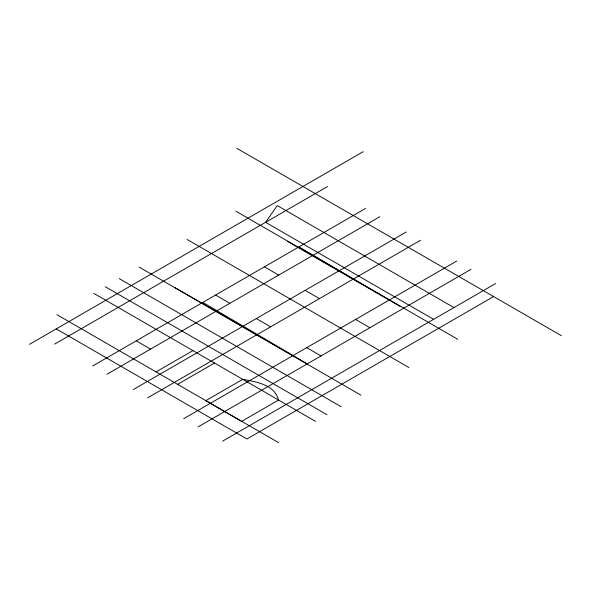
<?xml version="1.0" encoding="UTF-8"?>
<svg xmlns="http://www.w3.org/2000/svg" width="591" height="591" viewBox="0 0 591 591"><rect width="100%" height="100%" fill="white"/><g stroke="black" fill="none" stroke-linecap="round" stroke-linejoin="round"><path stroke-width="0.89" d="M29.55 344.302L363.17 151.695M54.616 344.102L327.569 186.52M92.602 366.036L365.556 208.446M106.912 374.295L379.865 216.705M156.046 371.902L192.939 350.596M133.344 389.558L406.298 231.968M147.647 397.817L420.6 240.227M177.618 384.357L214.511 363.051M183.749 418.657L456.703 261.074M198.059 426.916L471.005 269.333M222.652 441.115L495.605 283.532M493.603 296.564L246.905 438.995L56.226 328.906M236.821 148.319L561.45 335.74M453.947 307.579L277.268 205.572L265.573 222.312L433.602 319.325M235.942 211.231L457.737 339.286M287.485 241.379L400.521 306.64L299.209 247.001M264.413 266.844L278.723 275.103M305.155 290.358L319.458 298.618M355.56 319.465L369.863 327.724M187.074 239.444L408.869 367.499M215.545 295.057L229.855 303.316M256.287 318.579L270.589 326.83M306.692 347.678L321.002 355.937M174.862 287.595L306.862 363.62L202.905 302.452M139.151 267.11L360.953 395.165M119.234 278.612L341.037 406.667M105.228 286.694L327.03 414.749M93.747 293.328L315.542 421.383M136.226 340.852L150.528 349.111M56.847 314.626L278.649 442.681M242.716 379.341L205.823 400.639L241.616 421.383L278.59 400.048C274.468 384.445 256.28 381.845 242.716 379.341"/></g></svg>
